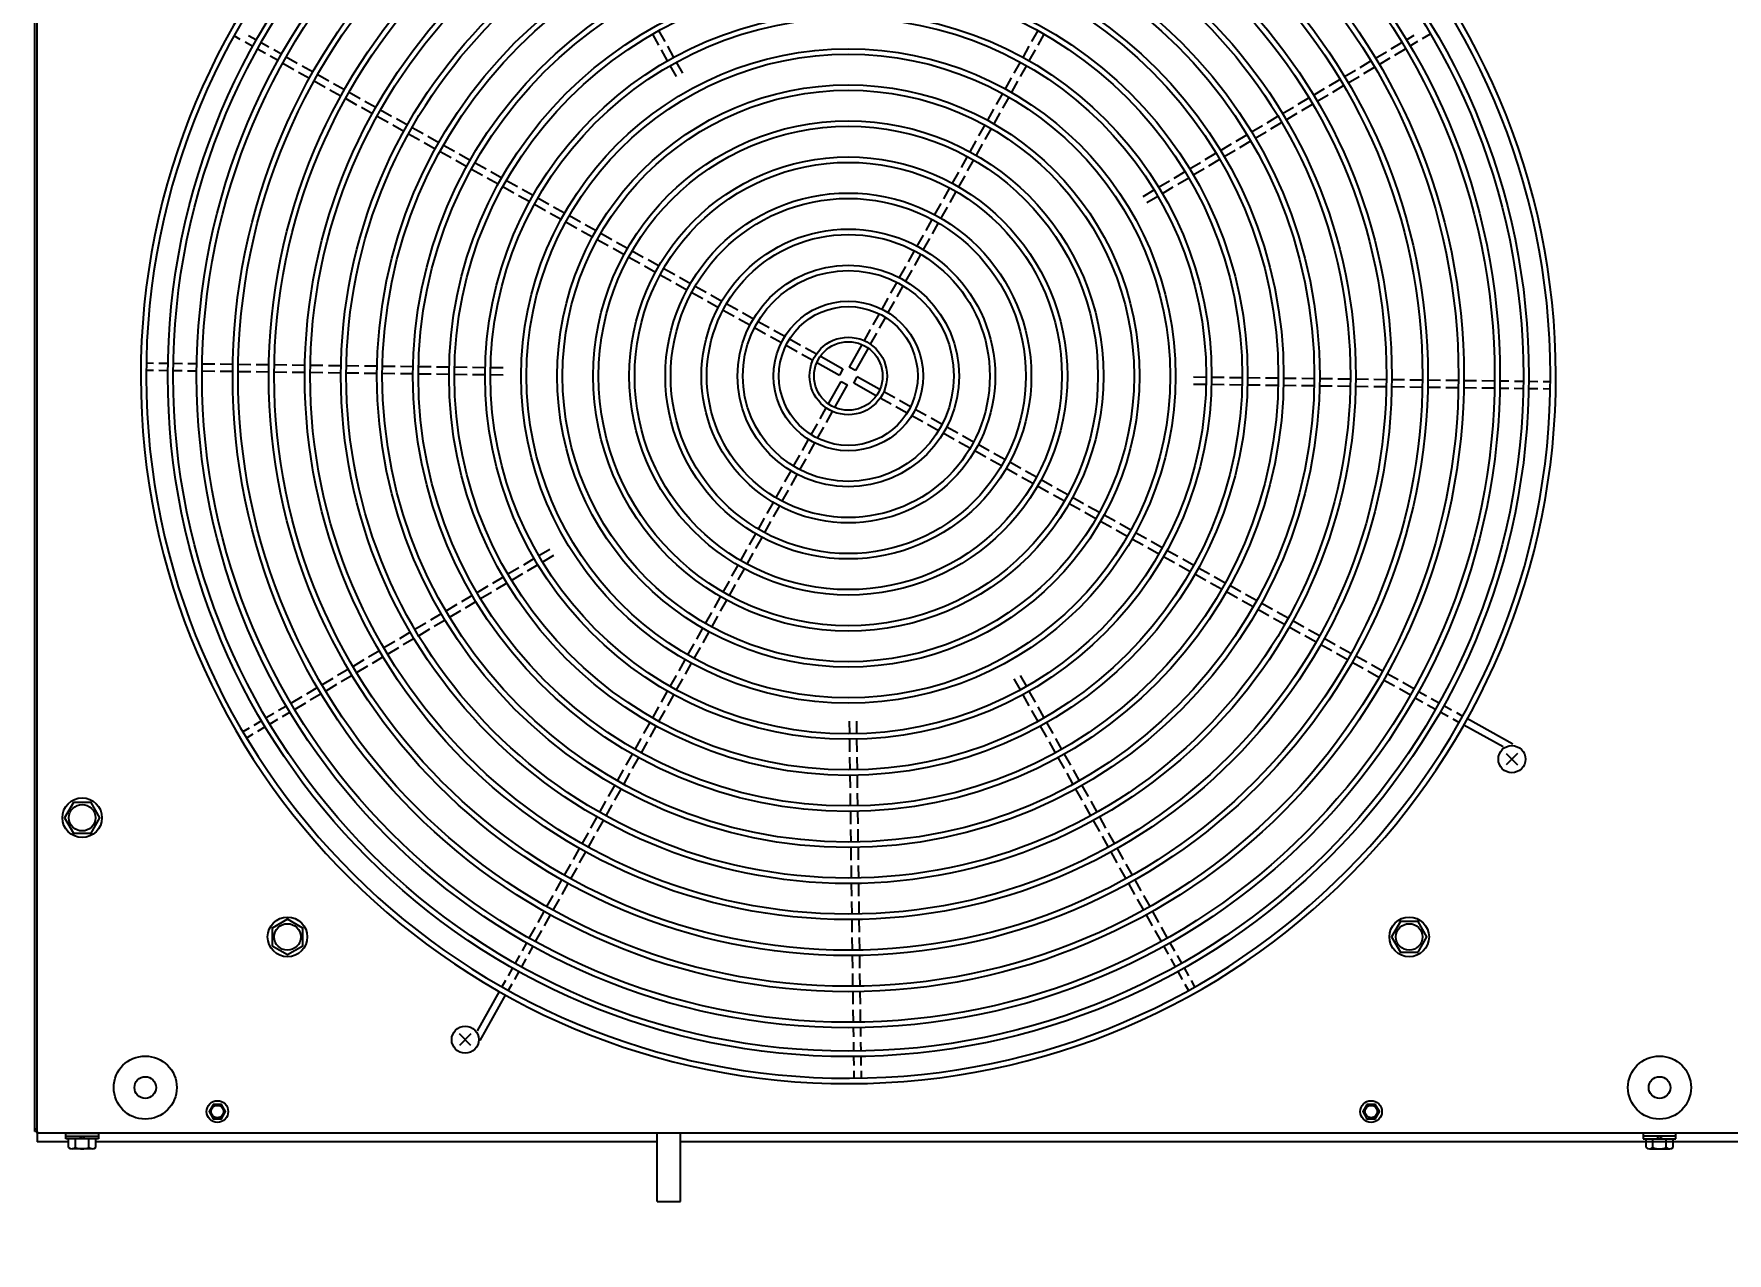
# Model space of a CAD drawing. Header units: millimetres. Extents: x -15161 to 10473752, y -72817 to 33960.
# Drawn here: x 74312.7 to 74406.6, y -39374.4 to -39306.8 of the extents above; entities that cross this region are included whole.
import ezdxf
from ezdxf import colors
from ezdxf.entities.mleader import LeaderData, LeaderLine
from ezdxf.enums import TextEntityAlignment as Align
from ezdxf.math import Vec2, Vec3

# ---------------------------------------------------------------- set-up
doc = ezdxf.new("R2010")
doc.units = ezdxf.units.MM
doc.styles.get("Standard").update_dxf_attribs({"font": 'arial.ttf'})

# ---------------------------------------------------------------- blocks, each defined once
blk = doc.blocks.new('機組圖彩色')
at = {"color": 54}
for p, q in [((93233.604, 2282.304), (93233.604, 2372.104)), ((93233.724, 2282.324), (93233.724, 2372.084)), ((93244.996, 2342.872), (93244.647, 2343.068)), ((93245.694, 2342.481), (93245.258, 2342.726)), ((93245.89, 2342.83), (93245.453, 2343.075)), ((93246.587, 2342.439), (93246.151, 2342.684)), ((93268.213, 2342.557), (93267.871, 2343.168)), ((93268.562, 2342.753), (93268.22, 2343.363)), ((93289.229, 2343.363), (93288.887, 2342.753)), ((93289.578, 2343.168), (93289.236, 2342.557)), ((93308.833, 2342.343), (93309.434, 2342.701)), ((93309.691, 2342.856), (93310.121, 2343.111)), ((93309.896, 2342.512), (93310.325, 2342.768)), ((93310.583, 2342.921), (93311.013, 2343.177)), ((93246.392, 2342.09), (93245.956, 2342.335)), ((93247.09, 2341.699), (93246.654, 2341.944)), ((93247.285, 2342.048), (93246.849, 2342.293)), ((93247.546, 2341.9), (93248.157, 2341.558)), ((93268.702, 2341.685), (93268.36, 2342.296)), ((93269.051, 2341.88), (93268.709, 2342.491)), ((93288.74, 2342.491), (93288.398, 2341.88)), ((93289.089, 2342.296), (93288.747, 2341.685)), ((93307.114, 2341.321), (93307.715, 2341.679)), ((93307.973, 2341.832), (93308.575, 2342.19)), ((93308.177, 2341.488), (93308.779, 2341.846)), ((93309.037, 2341.999), (93309.639, 2342.357)), ((93247.351, 2341.551), (93247.961, 2341.209)), ((93248.223, 2341.062), (93248.834, 2340.72)), ((93248.419, 2341.411), (93249.029, 2341.069)), ((93249.291, 2340.923), (93249.902, 2340.58)), ((93269.191, 2340.812), (93268.849, 2341.423)), ((93269.54, 2341.008), (93269.198, 2341.619)), ((93287.762, 2340.746), (93287.42, 2340.135)), ((93288.251, 2341.619), (93287.909, 2341.008)), ((93288.6, 2341.423), (93288.258, 2340.812)), ((93306.254, 2340.81), (93306.856, 2341.167)), ((93306.458, 2340.466), (93307.06, 2340.824)), ((93307.318, 2340.977), (93307.92, 2341.335)), ((93249.096, 2340.574), (93249.706, 2340.231)), ((93249.968, 2340.085), (93250.579, 2339.743)), ((93250.164, 2340.434), (93250.774, 2340.092)), ((93251.036, 2339.945), (93251.647, 2339.603)), ((93287.274, 2339.874), (93286.931, 2339.263)), ((93288.111, 2340.551), (93287.769, 2339.94)), ((93304.535, 2339.787), (93305.137, 2340.145)), ((93304.739, 2339.443), (93305.341, 2339.801)), ((93305.395, 2340.298), (93305.996, 2340.656)), ((93305.599, 2339.955), (93306.201, 2340.312)), ((93250.841, 2339.596), (93251.451, 2339.254)), ((93251.713, 2339.107), (93252.324, 2338.765)), ((93251.908, 2339.456), (93252.519, 2339.114)), ((93252.781, 2338.967), (93253.392, 2338.625)), ((93286.785, 2339.001), (93286.443, 2338.39)), ((93287.623, 2339.678), (93287.28, 2339.067)), ((93302.816, 2338.765), (93303.418, 2339.123)), ((93303.676, 2339.276), (93304.277, 2339.634)), ((93303.88, 2338.932), (93304.482, 2339.29)), ((93252.585, 2338.619), (93253.196, 2338.276)), ((93253.458, 2338.13), (93254.069, 2337.788)), ((93253.653, 2338.479), (93254.264, 2338.137)), ((93254.526, 2337.99), (93255.137, 2337.648)), ((93286.296, 2338.129), (93285.954, 2337.518)), ((93286.645, 2337.933), (93286.303, 2337.322)), ((93287.134, 2338.806), (93286.792, 2338.195)), ((93301.097, 2337.743), (93301.699, 2338.1)), ((93301.957, 2338.254), (93302.558, 2338.612)), ((93302.161, 2337.91), (93302.763, 2338.268)), ((93303.02, 2338.421), (93303.622, 2338.779)), ((93254.33, 2337.641), (93254.941, 2337.299)), ((93255.203, 2337.152), (93255.813, 2336.81)), ((93255.398, 2337.501), (93256.009, 2337.159)), ((93256.271, 2337.012), (93256.881, 2336.67)), ((93285.807, 2337.256), (93285.465, 2336.645)), ((93286.156, 2337.061), (93285.814, 2336.45)), ((93299.378, 2336.72), (93299.98, 2337.078)), ((93300.237, 2337.231), (93300.839, 2337.589)), ((93300.442, 2336.888), (93301.044, 2337.245)), ((93301.301, 2337.399), (93301.903, 2337.757)), ((93256.075, 2336.663), (93256.686, 2336.321)), ((93256.948, 2336.175), (93257.558, 2335.833)), ((93257.143, 2336.524), (93257.754, 2336.182)), ((93285.318, 2336.384), (93284.976, 2335.773)), ((93285.667, 2336.188), (93285.325, 2335.577)), ((93297.659, 2335.698), (93298.261, 2336.056)), ((93298.518, 2336.209), (93299.12, 2336.567)), ((93298.723, 2335.865), (93299.325, 2336.223)), ((93299.582, 2336.376), (93300.184, 2336.734)), ((93257.82, 2335.686), (93258.431, 2335.344)), ((93258.016, 2336.035), (93258.626, 2335.693)), ((93258.693, 2335.197), (93259.303, 2334.855)), ((93258.888, 2335.546), (93259.499, 2335.204)), ((93284.83, 2335.511), (93284.487, 2334.9)), ((93285.179, 2335.316), (93284.836, 2334.705)), ((93296.799, 2335.187), (93297.401, 2335.544)), ((93297.004, 2334.843), (93297.606, 2335.201)), ((93297.863, 2335.354), (93298.465, 2335.712)), ((93259.565, 2334.708), (93260.176, 2334.366)), ((93259.761, 2335.057), (93260.371, 2334.715)), ((93260.437, 2334.22), (93261.048, 2333.877)), ((93260.633, 2334.569), (93261.244, 2334.226)), ((93284.341, 2334.639), (93283.999, 2334.028)), ((93284.69, 2334.443), (93284.348, 2333.832)), ((93295.08, 2334.164), (93295.682, 2334.522)), ((93295.285, 2333.82), (93295.887, 2334.178)), ((93295.94, 2334.675), (93296.542, 2335.033)), ((93296.144, 2334.332), (93296.746, 2334.689)), ((93261.31, 2333.731), (93261.921, 2333.389)), ((93261.505, 2334.08), (93262.116, 2333.738)), ((93262.182, 2333.242), (93262.793, 2332.9)), ((93262.378, 2333.591), (93262.989, 2333.249)), ((93283.852, 2333.766), (93283.51, 2333.155)), ((93284.201, 2333.571), (93283.859, 2332.96)), ((93263.055, 2332.753), (93263.666, 2332.411)), ((93263.25, 2333.102), (93263.861, 2332.76)), ((93264.123, 2332.613), (93264.734, 2332.271)), ((93283.363, 2332.893), (93283.021, 2332.283)), ((93283.712, 2332.698), (93283.37, 2332.087)), ((93263.927, 2332.264), (93264.538, 2331.922)), ((93264.8, 2331.776), (93265.411, 2331.434)), ((93264.995, 2332.125), (93265.606, 2331.783)), ((93265.868, 2331.636), (93266.479, 2331.294)), ((93282.874, 2332.021), (93282.532, 2331.41)), ((93283.223, 2331.825), (93282.881, 2331.214)), ((93265.672, 2331.287), (93266.283, 2330.945)), ((93266.545, 2330.798), (93267.156, 2330.456)), ((93266.74, 2331.147), (93267.351, 2330.805)), ((93267.613, 2330.658), (93268.224, 2330.316)), ((93282.385, 2331.148), (93282.043, 2330.537)), ((93282.734, 2330.953), (93282.392, 2330.342)), ((93267.417, 2330.309), (93268.028, 2329.967)), ((93268.29, 2329.82), (93268.901, 2329.478)), ((93268.485, 2330.169), (93269.096, 2329.827)), ((93269.358, 2329.681), (93269.969, 2329.338)), ((93281.896, 2330.275), (93281.554, 2329.664)), ((93282.245, 2330.08), (93281.903, 2329.469)), ((93269.162, 2329.332), (93269.773, 2328.989)), ((93270.035, 2328.843), (93270.646, 2328.501)), ((93270.231, 2329.192), (93270.841, 2328.85)), ((93271.103, 2328.703), (93271.714, 2328.361)), ((93280.918, 2328.529), (93280.576, 2327.918)), ((93281.407, 2329.403), (93281.065, 2328.791)), ((93281.756, 2329.207), (93281.414, 2328.596)), ((93270.908, 2328.354), (93271.519, 2328.012)), ((93271.78, 2327.865), (93272.391, 2327.523)), ((93271.976, 2328.214), (93272.587, 2327.872)), ((93272.849, 2327.725), (93273.46, 2327.383)), ((93280.429, 2327.656), (93280.086, 2327.044)), ((93281.267, 2328.334), (93280.925, 2327.723)), ((93272.653, 2327.376), (93273.264, 2327.034)), ((93273.526, 2326.887), (93274.137, 2326.545)), ((93273.721, 2327.236), (93274.333, 2326.894)), ((93274.595, 2326.747), (93275.206, 2326.405)), ((93279.939, 2326.782), (93279.596, 2326.169)), ((93280.778, 2327.461), (93280.435, 2326.849)), ((93274.399, 2326.398), (93275.01, 2326.056)), ((93275.272, 2325.909), (93275.884, 2325.566)), ((93275.468, 2326.258), (93276.08, 2325.915)), ((93276.342, 2325.768), (93276.955, 2325.425)), ((93279.449, 2325.906), (93278.774, 2324.702)), ((93279.798, 2325.711), (93279.123, 2324.506)), ((93280.288, 2326.587), (93279.945, 2325.974)), ((93240.181, 2324.905), (93239.781, 2324.91)), ((93240.981, 2324.894), (93240.481, 2324.901)), ((93241.781, 2324.884), (93241.281, 2324.89)), ((93242.581, 2324.874), (93242.081, 2324.88)), ((93243.581, 2324.859), (93242.881, 2324.868)), ((93244.58, 2324.846), (93243.88, 2324.855)), ((93245.58, 2324.833), (93244.88, 2324.842)), ((93246.58, 2324.82), (93245.88, 2324.829)), ((93247.58, 2324.807), (93246.88, 2324.816)), ((93248.58, 2324.794), (93247.88, 2324.803)), ((93249.58, 2324.781), (93248.88, 2324.79)), ((93250.58, 2324.768), (93249.88, 2324.777)), ((93276.146, 2325.419), (93276.759, 2325.076)), ((93277.022, 2324.928), (93278.227, 2324.254)), ((93277.218, 2325.277), (93278.422, 2324.603)), ((93240.176, 2324.505), (93239.776, 2324.51)), ((93240.976, 2324.494), (93240.476, 2324.501)), ((93241.775, 2324.484), (93241.276, 2324.49)), ((93242.575, 2324.474), (93242.075, 2324.48)), ((93243.575, 2324.459), (93242.875, 2324.468)), ((93244.575, 2324.446), (93243.875, 2324.455)), ((93245.575, 2324.433), (93244.875, 2324.442)), ((93246.575, 2324.42), (93245.875, 2324.429)), ((93247.575, 2324.407), (93246.875, 2324.416)), ((93248.575, 2324.394), (93247.875, 2324.403)), ((93249.575, 2324.381), (93248.875, 2324.39)), ((93250.575, 2324.368), (93249.875, 2324.377)), ((93251.575, 2324.355), (93250.875, 2324.364)), ((93251.58, 2324.755), (93250.88, 2324.764)), ((93252.575, 2324.342), (93251.875, 2324.352)), ((93252.58, 2324.742), (93251.88, 2324.751)), ((93253.575, 2324.33), (93252.875, 2324.339)), ((93253.58, 2324.729), (93252.88, 2324.739)), ((93254.575, 2324.317), (93253.875, 2324.326)), ((93254.58, 2324.717), (93253.88, 2324.726)), ((93255.575, 2324.304), (93254.875, 2324.313)), ((93255.58, 2324.704), (93254.88, 2324.713)), ((93256.575, 2324.291), (93255.875, 2324.3)), ((93256.58, 2324.691), (93255.88, 2324.7)), ((93257.575, 2324.278), (93256.875, 2324.287)), ((93257.58, 2324.678), (93256.88, 2324.687)), ((93258.575, 2324.265), (93257.875, 2324.274)), ((93258.58, 2324.665), (93257.88, 2324.674)), ((93259.574, 2324.252), (93258.874, 2324.261)), ((93259.58, 2324.652), (93258.88, 2324.661)), ((93277.651, 2322.697), (93278.326, 2323.902)), ((93278.422, 2324.603), (93278.227, 2324.254)), ((93278.326, 2323.902), (93278.675, 2323.707)), ((93279.123, 2324.506), (93278.774, 2324.702)), ((93279.026, 2323.806), (93279.222, 2324.155)), ((93280.427, 2323.48), (93279.222, 2324.155)), ((93297.874, 2324.156), (93298.574, 2324.147)), ((93298.874, 2324.143), (93299.574, 2324.134)), ((93299.874, 2324.13), (93300.574, 2324.121)), ((93300.874, 2324.117), (93301.574, 2324.108)), ((93301.874, 2324.105), (93302.574, 2324.095)), ((93302.874, 2324.092), (93303.574, 2324.083)), ((93303.874, 2324.079), (93304.574, 2324.07)), ((93304.874, 2324.066), (93305.574, 2324.057)), ((93305.874, 2324.053), (93306.574, 2324.044)), ((93306.874, 2324.04), (93307.574, 2324.031)), ((93307.874, 2324.027), (93308.574, 2324.018)), ((93308.874, 2324.014), (93309.574, 2324.005)), ((93309.874, 2324.001), (93310.574, 2323.992)), ((93310.874, 2323.988), (93311.574, 2323.979)), ((93311.874, 2323.975), (93312.574, 2323.966)), ((93312.874, 2323.962), (93313.574, 2323.953)), ((93313.873, 2323.949), (93314.573, 2323.94)), ((93314.873, 2323.935), (93315.373, 2323.928)), ((93315.673, 2323.924), (93316.173, 2323.918)), ((93316.473, 2323.914), (93316.973, 2323.907)), ((93317.273, 2323.903), (93317.673, 2323.898)), ((93278, 2322.502), (93278.675, 2323.707)), ((93280.231, 2323.131), (93279.026, 2323.806)), ((93281.107, 2322.64), (93280.494, 2322.983)), ((93281.302, 2322.989), (93280.69, 2323.332)), ((93297.869, 2323.756), (93298.569, 2323.747)), ((93298.869, 2323.743), (93299.569, 2323.734)), ((93299.869, 2323.73), (93300.569, 2323.721)), ((93300.869, 2323.717), (93301.569, 2323.708)), ((93301.869, 2323.705), (93302.569, 2323.695)), ((93302.869, 2323.692), (93303.569, 2323.683)), ((93303.869, 2323.679), (93304.569, 2323.67)), ((93304.869, 2323.666), (93305.569, 2323.657)), ((93305.869, 2323.653), (93306.569, 2323.644)), ((93306.869, 2323.64), (93307.569, 2323.631)), ((93307.869, 2323.627), (93308.569, 2323.618)), ((93308.869, 2323.614), (93309.569, 2323.605)), ((93309.869, 2323.601), (93310.569, 2323.592)), ((93310.869, 2323.588), (93311.568, 2323.579)), ((93311.868, 2323.575), (93312.568, 2323.566)), ((93312.868, 2323.562), (93313.568, 2323.553)), ((93313.868, 2323.549), (93314.568, 2323.54)), ((93314.868, 2323.535), (93315.368, 2323.528)), ((93315.668, 2323.524), (93316.168, 2323.518)), ((93316.468, 2323.514), (93316.968, 2323.507)), ((93317.268, 2323.503), (93317.668, 2323.498)), ((93277.16, 2321.822), (93277.504, 2322.434)), ((93277.509, 2321.626), (93277.853, 2322.239)), ((93281.981, 2322.15), (93281.369, 2322.493)), ((93282.176, 2322.499), (93281.565, 2322.842)), ((93282.854, 2321.661), (93282.243, 2322.004)), ((93283.05, 2322.01), (93282.439, 2322.353)), ((93276.671, 2320.948), (93277.013, 2321.559)), ((93277.02, 2320.752), (93277.362, 2321.364)), ((93283.727, 2321.172), (93283.116, 2321.514)), ((93283.923, 2321.521), (93283.312, 2321.863)), ((93284.6, 2320.683), (93283.989, 2321.025)), ((93284.796, 2321.032), (93284.185, 2321.374)), ((93276.182, 2320.074), (93276.524, 2320.685)), ((93276.53, 2319.879), (93276.873, 2320.49)), ((93285.473, 2320.194), (93284.862, 2320.536)), ((93285.668, 2320.543), (93285.058, 2320.885)), ((93286.541, 2320.054), (93285.93, 2320.396)), ((93275.692, 2319.201), (93276.035, 2319.812)), ((93276.041, 2319.006), (93276.384, 2319.617)), ((93286.346, 2319.705), (93285.735, 2320.047)), ((93287.218, 2319.216), (93286.607, 2319.559)), ((93287.414, 2319.565), (93286.803, 2319.908)), ((93288.286, 2319.077), (93287.676, 2319.419)), ((93275.203, 2318.328), (93275.546, 2318.939)), ((93275.552, 2318.133), (93275.895, 2318.744)), ((93288.091, 2318.728), (93287.48, 2319.07)), ((93288.963, 2318.239), (93288.353, 2318.581)), ((93289.159, 2318.588), (93288.548, 2318.93)), ((93290.031, 2318.099), (93289.421, 2318.441)), ((93274.714, 2317.456), (93275.057, 2318.066)), ((93275.063, 2317.26), (93275.406, 2317.871)), ((93289.836, 2317.75), (93289.225, 2318.092)), ((93290.708, 2317.261), (93290.098, 2317.603)), ((93290.904, 2317.61), (93290.293, 2317.952)), ((93291.776, 2317.121), (93291.166, 2317.463)), ((93273.737, 2315.71), (93274.079, 2316.321)), ((93274.226, 2316.583), (93274.568, 2317.194)), ((93274.575, 2316.387), (93274.917, 2316.998)), ((93291.581, 2316.772), (93290.97, 2317.114)), ((93292.453, 2316.284), (93291.843, 2316.626)), ((93292.649, 2316.632), (93292.038, 2316.975)), ((93293.521, 2316.144), (93292.911, 2316.486)), ((93273.248, 2314.838), (93273.59, 2315.448)), ((93274.086, 2315.515), (93274.428, 2316.126)), ((93293.326, 2315.795), (93292.715, 2316.137)), ((93294.198, 2315.306), (93293.588, 2315.648)), ((93294.394, 2315.655), (93293.783, 2315.997)), ((93295.266, 2315.166), (93294.656, 2315.508)), ((93262.164, 2314.588), (93261.562, 2314.23)), ((93272.759, 2313.965), (93273.101, 2314.576)), ((93273.597, 2314.642), (93273.939, 2315.253)), ((93295.071, 2314.817), (93294.46, 2315.159)), ((93295.943, 2314.328), (93295.333, 2314.671)), ((93296.139, 2314.677), (93295.528, 2315.019)), ((93297.011, 2314.189), (93296.401, 2314.531)), ((93260.445, 2313.565), (93259.843, 2313.208)), ((93261.304, 2314.077), (93260.703, 2313.719)), ((93261.509, 2313.733), (93260.907, 2313.375)), ((93262.368, 2314.244), (93261.767, 2313.886)), ((93272.27, 2313.093), (93272.612, 2313.703)), ((93272.619, 2312.897), (93272.961, 2313.508)), ((93273.108, 2313.77), (93273.45, 2314.38)), ((93296.816, 2313.84), (93296.205, 2314.182)), ((93297.688, 2313.351), (93297.078, 2313.693)), ((93297.884, 2313.7), (93297.273, 2314.042)), ((93298.756, 2313.211), (93298.146, 2313.553)), ((93259.585, 2313.054), (93258.984, 2312.696)), ((93259.79, 2312.71), (93259.188, 2312.353)), ((93260.649, 2313.222), (93260.048, 2312.864)), ((93271.781, 2312.22), (93272.124, 2312.831)), ((93272.13, 2312.025), (93272.473, 2312.635)), ((93298.561, 2312.862), (93297.95, 2313.204)), ((93299.433, 2312.373), (93298.823, 2312.715)), ((93299.629, 2312.722), (93299.018, 2313.064)), ((93300.501, 2312.233), (93299.89, 2312.576)), ((93257.866, 2312.032), (93257.265, 2311.674)), ((93258.071, 2311.688), (93257.469, 2311.33)), ((93258.726, 2312.543), (93258.124, 2312.185)), ((93258.93, 2312.199), (93258.329, 2311.841)), ((93271.293, 2311.348), (93271.635, 2311.958)), ((93271.642, 2311.152), (93271.984, 2311.763)), ((93300.306, 2311.885), (93299.695, 2312.227)), ((93301.178, 2311.396), (93300.567, 2311.738)), ((93301.374, 2311.745), (93300.763, 2312.087)), ((93256.147, 2311.009), (93255.546, 2310.652)), ((93257.007, 2311.521), (93256.405, 2311.163)), ((93257.211, 2311.177), (93256.61, 2310.819)), ((93270.804, 2310.475), (93271.146, 2311.086)), ((93271.153, 2310.28), (93271.495, 2310.89)), ((93302.051, 2310.907), (93301.44, 2311.249)), ((93302.246, 2311.256), (93301.635, 2311.598)), ((93302.923, 2310.418), (93302.312, 2310.76)), ((93303.119, 2310.767), (93302.508, 2311.109)), ((93254.428, 2309.987), (93253.827, 2309.629)), ((93255.288, 2310.498), (93254.686, 2310.14)), ((93255.492, 2310.154), (93254.891, 2309.797)), ((93256.352, 2310.666), (93255.75, 2310.308)), ((93270.315, 2309.603), (93270.657, 2310.213)), ((93270.664, 2309.407), (93271.006, 2310.018)), ((93303.795, 2309.929), (93303.185, 2310.272)), ((93303.991, 2310.278), (93303.38, 2310.621)), ((93304.668, 2309.441), (93304.057, 2309.783)), ((93304.863, 2309.79), (93304.253, 2310.132)), ((93252.709, 2308.965), (93252.108, 2308.607)), ((93253.569, 2309.476), (93252.967, 2309.118)), ((93253.773, 2309.132), (93253.172, 2308.774)), ((93254.633, 2309.643), (93254.031, 2309.285)), ((93269.826, 2308.73), (93270.168, 2309.341)), ((93270.175, 2308.535), (93270.517, 2309.145)), ((93305.54, 2308.952), (93304.93, 2309.294)), ((93305.736, 2309.301), (93305.125, 2309.643)), ((93306.413, 2308.463), (93305.802, 2308.805)), ((93306.608, 2308.812), (93305.998, 2309.154)), ((93250.99, 2307.942), (93250.389, 2307.585)), ((93251.85, 2308.454), (93251.248, 2308.096)), ((93252.054, 2308.11), (93251.453, 2307.752)), ((93252.914, 2308.621), (93252.312, 2308.263)), ((93269.337, 2307.858), (93269.68, 2308.468)), ((93269.686, 2307.662), (93270.029, 2308.273)), ((93307.285, 2307.974), (93306.675, 2308.317)), ((93307.481, 2308.323), (93306.87, 2308.666)), ((93308.353, 2307.835), (93307.742, 2308.177)), ((93250.131, 2307.431), (93249.529, 2307.073)), ((93250.335, 2307.087), (93249.734, 2306.73)), ((93251.195, 2307.599), (93250.593, 2307.241)), ((93268.849, 2306.985), (93269.191, 2307.596)), ((93269.198, 2306.79), (93269.54, 2307.4)), ((93287.909, 2307.4), (93288.251, 2306.79)), ((93288.258, 2307.596), (93288.6, 2306.985)), ((93308.158, 2307.486), (93307.547, 2307.828)), ((93309.03, 2306.997), (93308.419, 2307.339)), ((93309.226, 2307.346), (93308.615, 2307.688)), ((93310.098, 2306.857), (93309.487, 2307.199)), ((93248.412, 2306.409), (93247.81, 2306.051)), ((93248.616, 2306.065), (93248.015, 2305.707)), ((93249.271, 2306.92), (93248.67, 2306.562)), ((93249.476, 2306.576), (93248.874, 2306.218)), ((93268.36, 2306.113), (93268.702, 2306.723)), ((93268.709, 2305.917), (93269.051, 2306.528)), ((93288.398, 2306.528), (93288.74, 2305.917)), ((93288.747, 2306.723), (93289.089, 2306.113)), ((93309.903, 2306.508), (93309.292, 2306.85)), ((93310.163, 2306.36), (93310.6, 2306.116)), ((93310.359, 2306.709), (93310.795, 2306.465)), ((93311.057, 2306.318), (93311.493, 2306.074)), ((93246.176, 2305.081), (93245.747, 2304.826)), ((93246.864, 2305.49), (93246.434, 2305.235)), ((93247.068, 2305.146), (93246.639, 2304.891)), ((93247.552, 2305.899), (93247.122, 2305.644)), ((93247.756, 2305.555), (93247.326, 2305.3)), ((93267.871, 2305.24), (93268.213, 2305.851)), ((93268.22, 2305.045), (93268.562, 2305.655)), ((93278.772, 2305.054), (93278.781, 2304.354)), ((93279.172, 2305.059), (93279.181, 2304.359)), ((93288.887, 2305.655), (93289.229, 2305.045)), ((93289.236, 2305.851), (93289.578, 2305.24)), ((93310.861, 2305.969), (93311.298, 2305.725)), ((93311.559, 2305.578), (93311.996, 2305.334)), ((93311.755, 2305.927), (93312.191, 2305.683)), ((93312.257, 2305.187), (93312.606, 2304.991)), ((93312.453, 2305.536), (93312.802, 2305.34)), ((93315.583, 2303.784), (93313.064, 2305.195)), ((93245.489, 2304.672), (93245.145, 2304.468)), ((93245.693, 2304.329), (93245.349, 2304.124)), ((93246.381, 2304.737), (93245.951, 2304.482)), ((93266.894, 2303.495), (93267.236, 2304.106)), ((93267.382, 2304.368), (93267.725, 2304.978)), ((93267.731, 2304.172), (93268.073, 2304.783)), ((93289.375, 2304.783), (93289.717, 2304.172)), ((93289.724, 2304.978), (93290.066, 2304.368)), ((93290.213, 2304.106), (93290.555, 2303.495)), ((93315.045, 2303.627), (93312.869, 2304.846)), ((93266.405, 2302.623), (93266.747, 2303.234)), ((93267.243, 2303.3), (93267.585, 2303.91)), ((93278.785, 2304.054), (93278.794, 2303.354)), ((93279.185, 2304.059), (93279.194, 2303.359)), ((93289.864, 2303.91), (93290.206, 2303.3)), ((93290.702, 2303.234), (93291.044, 2302.623)), ((93315.852, 2303.271), (93315.215, 2302.634)), ((93315.215, 2303.271), (93315.852, 2302.634)), ((93265.916, 2301.75), (93266.258, 2302.361)), ((93266.754, 2302.427), (93267.096, 2303.038)), ((93278.798, 2303.054), (93278.807, 2302.354)), ((93279.198, 2303.059), (93279.207, 2302.359)), ((93290.353, 2303.038), (93290.695, 2302.427)), ((93291.191, 2302.361), (93291.533, 2301.75)), ((93265.427, 2300.878), (93265.769, 2301.489)), ((93265.776, 2300.682), (93266.118, 2301.293)), ((93266.265, 2301.555), (93266.607, 2302.166)), ((93278.811, 2302.054), (93278.82, 2301.354)), ((93279.211, 2302.059), (93279.22, 2301.359)), ((93290.842, 2302.166), (93291.184, 2301.555)), ((93291.33, 2301.293), (93291.673, 2300.682)), ((93291.679, 2301.489), (93292.022, 2300.878)), ((93264.939, 2300.005), (93265.281, 2300.616)), ((93265.288, 2299.81), (93265.63, 2300.421)), ((93278.824, 2301.054), (93278.833, 2300.354)), ((93279.224, 2301.059), (93279.233, 2300.36)), ((93291.819, 2300.421), (93292.161, 2299.81)), ((93292.168, 2300.616), (93292.51, 2300.005)), ((93264.45, 2299.133), (93264.792, 2299.744)), ((93264.799, 2298.938), (93265.141, 2299.548)), ((93278.837, 2300.054), (93278.846, 2299.354)), ((93279.237, 2300.06), (93279.246, 2299.36)), ((93292.308, 2299.548), (93292.65, 2298.938)), ((93292.657, 2299.744), (93292.999, 2299.133)), ((93263.961, 2298.261), (93264.303, 2298.871)), ((93264.31, 2298.065), (93264.652, 2298.676)), ((93278.85, 2299.054), (93278.859, 2298.354)), ((93279.25, 2299.06), (93279.259, 2298.36)), ((93292.797, 2298.676), (93293.139, 2298.065)), ((93293.146, 2298.871), (93293.488, 2298.261)), ((93263.472, 2297.388), (93263.814, 2297.999)), ((93263.821, 2297.193), (93264.163, 2297.803)), ((93278.863, 2298.054), (93278.872, 2297.354)), ((93279.263, 2298.06), (93279.272, 2297.36)), ((93293.285, 2297.803), (93293.628, 2297.193)), ((93293.634, 2297.999), (93293.977, 2297.388)), ((93262.983, 2296.516), (93263.326, 2297.126)), ((93263.332, 2296.32), (93263.675, 2296.931)), ((93278.876, 2297.055), (93278.885, 2296.355)), ((93279.276, 2297.06), (93279.285, 2296.36)), ((93293.774, 2296.931), (93294.116, 2296.32)), ((93294.123, 2297.126), (93294.465, 2296.516)), ((93262.495, 2295.643), (93262.837, 2296.254)), ((93262.844, 2295.448), (93263.186, 2296.058)), ((93278.889, 2296.055), (93278.898, 2295.355)), ((93279.289, 2296.06), (93279.298, 2295.36)), ((93294.263, 2296.058), (93294.605, 2295.448)), ((93294.612, 2296.254), (93294.954, 2295.643)), ((93262.006, 2294.771), (93262.348, 2295.382)), ((93262.355, 2294.575), (93262.697, 2295.186)), ((93278.902, 2295.055), (93278.911, 2294.355)), ((93279.302, 2295.06), (93279.311, 2294.36)), ((93294.752, 2295.186), (93295.094, 2294.575)), ((93295.101, 2295.382), (93295.443, 2294.771)), ((93261.517, 2293.898), (93261.859, 2294.509)), ((93261.866, 2293.703), (93262.208, 2294.314)), ((93278.915, 2294.055), (93278.924, 2293.355)), ((93279.315, 2294.06), (93279.324, 2293.36)), ((93295.241, 2294.314), (93295.583, 2293.703)), ((93295.589, 2294.509), (93295.932, 2293.898)), ((93261.028, 2293.026), (93261.371, 2293.637)), ((93261.377, 2292.83), (93261.72, 2293.441)), ((93278.928, 2293.055), (93278.937, 2292.355)), ((93279.327, 2293.06), (93279.337, 2292.36)), ((93295.729, 2293.441), (93296.071, 2292.83)), ((93296.078, 2293.637), (93296.42, 2293.026)), ((93260.489, 2292.067), (93260.245, 2291.631)), ((93260.88, 2292.765), (93260.636, 2292.329)), ((93261.229, 2292.57), (93260.985, 2292.133)), ((93278.94, 2292.055), (93278.95, 2291.355)), ((93279.34, 2292.06), (93279.349, 2291.36)), ((93296.218, 2292.569), (93296.462, 2292.133)), ((93296.567, 2292.764), (93296.811, 2292.328)), ((93296.958, 2292.066), (93297.202, 2291.63)), ((93260.098, 2291.369), (93259.854, 2290.933)), ((93260.447, 2291.174), (93260.203, 2290.737)), ((93260.838, 2291.872), (93260.594, 2291.435)), ((93278.953, 2291.055), (93278.962, 2290.355)), ((93279.353, 2291.06), (93279.362, 2290.36)), ((93296.609, 2291.871), (93296.853, 2291.435)), ((93297, 2291.173), (93297.244, 2290.737)), ((93297.349, 2291.368), (93297.593, 2290.932)), ((93258.148, 2287.884), (93259.367, 2290.06)), ((93259.707, 2290.671), (93259.512, 2290.322)), ((93260.056, 2290.476), (93259.861, 2290.127)), ((93278.966, 2290.055), (93278.975, 2289.355)), ((93279.366, 2290.06), (93279.375, 2289.36)), ((93297.391, 2290.475), (93297.587, 2290.126)), ((93297.74, 2290.67), (93297.936, 2290.321)), ((93258.304, 2287.345), (93259.716, 2289.864)), ((93278.979, 2289.055), (93278.988, 2288.355)), ((93279.379, 2289.06), (93279.388, 2288.36)), ((93257.791, 2287.077), (93257.154, 2287.713)), ((93257.791, 2287.713), (93257.154, 2287.077)), ((93278.998, 2288.055), (93279.005, 2287.555)), ((93279.008, 2287.255), (93279.015, 2286.755)), ((93279.398, 2288.06), (93279.405, 2287.56)), ((93279.408, 2287.26), (93279.415, 2286.76)), ((93279.019, 2286.455), (93279.026, 2285.955)), ((93279.419, 2286.46), (93279.425, 2285.961)), ((93233.724, 2282.204), (93233.724, 2285.704)), ((93279.029, 2285.655), (93279.035, 2285.255)), ((93279.429, 2285.661), (93279.435, 2285.261)), ((93233.724, 2282.424), (93233.604, 2282.424)), ((93233.724, 2282.304), (93233.604, 2282.304)), ((93233.724, 2282.304), (93233.724, 2281.734)), ((93413.724, 2282.204), (93233.724, 2282.204)), ((93235.474, 2281.734), (93233.724, 2281.734)), ((93413.604, 2282.204), (93233.844, 2282.204)), ((93235.324, 2282.204), (93237.124, 2282.204)), ((93235.324, 2281.884), (93235.324, 2282.204)), ((93235.324, 2282.044), (93237.124, 2282.044)), ((93237.124, 2281.884), (93235.324, 2281.884)), ((93235.474, 2281.404), (93235.474, 2281.884)), ((93235.849, 2281.404), (93235.849, 2281.884)), ((93236.224, 2282.044), (93236.064, 2281.884)), ((93236.384, 2282.044), (93236.224, 2281.884)), ((93236.599, 2281.404), (93236.599, 2281.884)), ((93236.974, 2281.404), (93236.974, 2281.884)), ((93268.124, 2281.734), (93236.974, 2281.734)), ((93237.124, 2282.204), (93237.124, 2281.884)), ((93268.124, 2278.414), (93268.124, 2282.204)), ((93269.424, 2278.414), (93269.424, 2282.204)), ((93378.024, 2281.734), (93269.424, 2281.734)), ((93322.824, 2282.204), (93322.824, 2281.884)), ((93324.624, 2282.204), (93322.824, 2282.204)), ((93324.624, 2282.044), (93322.824, 2282.044)), ((93322.824, 2281.884), (93324.624, 2281.884)), ((93322.974, 2281.404), (93322.974, 2281.884)), ((93323.349, 2281.404), (93323.349, 2281.884)), ((93323.564, 2282.044), (93323.724, 2281.884)), ((93323.724, 2282.044), (93323.884, 2281.884)), ((93324.099, 2281.404), (93324.099, 2281.884)), ((93324.474, 2281.404), (93324.474, 2281.884)), ((93324.624, 2281.884), (93324.624, 2282.204)), ((93236.787, 2281.334), (93235.662, 2281.334)), ((93323.162, 2281.334), (93324.287, 2281.334)), ((93268.124, 2278.414), (93269.424, 2278.414))]:
    blk.add_line(p, q, dxfattribs=at)
for points in [[(93235.734, 2300.553), (93235.244, 2299.704), (93235.734, 2298.855), (93236.714, 2298.855), (93237.204, 2299.704), (93236.714, 2300.553)], [(93246.763, 2292.601), (93247.612, 2292.111), (93248.46, 2292.601), (93248.46, 2293.581), (93247.612, 2294.071), (93246.763, 2293.581)], [(93310.327, 2292.243), (93310.817, 2293.091), (93310.327, 2293.94), (93309.347, 2293.94), (93308.857, 2293.091), (93309.347, 2292.243)], [(93243.494, 2283.802), (93243.264, 2283.404), (93243.494, 2283.006), (93243.954, 2283.006), (93244.184, 2283.404), (93243.954, 2283.802)], [(93307.494, 2283.802), (93307.264, 2283.404), (93307.494, 2283.006), (93307.954, 2283.006), (93308.184, 2283.404), (93307.954, 2283.802)]]:
    blk.add_lwpolyline(points, close=True, dxfattribs=at)
for centre, radius in [((93278.724, 2324.204), 37.75), ((93278.724, 2324.204), 37.45), ((93278.724, 2324.204), 36.15), ((93278.724, 2324.204), 35.85), ((93278.724, 2324.204), 34.15), ((93278.724, 2324.204), 33.85), ((93278.724, 2324.204), 32.15), ((93278.724, 2324.204), 31.85), ((93278.724, 2324.204), 30.15), ((93278.724, 2324.204), 29.85), ((93278.724, 2324.204), 28.15), ((93278.724, 2324.204), 27.85), ((93278.724, 2324.204), 26.15), ((93278.724, 2324.204), 25.85), ((93278.724, 2324.204), 24.15), ((93278.724, 2324.204), 23.85), ((93278.724, 2324.204), 22.15), ((93278.724, 2324.204), 21.85), ((93278.724, 2324.204), 20.15), ((93278.724, 2324.204), 19.85), ((93278.724, 2324.204), 18.15), ((93278.724, 2324.204), 17.85), ((93278.724, 2324.204), 16.15), ((93278.724, 2324.204), 15.85), ((93278.724, 2324.204), 14.15), ((93278.724, 2324.204), 13.85), ((93278.724, 2324.204), 12.15), ((93278.724, 2324.204), 11.85), ((93278.724, 2324.204), 10.15), ((93278.724, 2324.204), 9.85), ((93278.724, 2324.204), 8.15), ((93278.724, 2324.204), 7.85), ((93278.724, 2324.204), 6.15), ((93278.724, 2324.204), 5.85), ((93278.724, 2324.204), 4.15), ((93278.724, 2324.204), 3.85), ((93278.724, 2324.204), 2.15), ((93278.724, 2324.204), 1.9), ((93315.534, 2302.952), 0.75), ((93236.224, 2299.704), 1.1), ((93236.224, 2299.704), 0.735), ((93247.612, 2293.091), 1.1), ((93247.612, 2293.091), 0.735), ((93309.837, 2293.091), 1.1), ((93309.837, 2293.091), 0.735), ((93257.473, 2287.395), 0.75), ((93239.724, 2284.734), 1.75), ((93323.724, 2284.734), 1.75), ((93239.724, 2284.734), 0.6), ((93323.724, 2284.734), 0.6), ((93243.724, 2283.404), 0.6), ((93243.724, 2283.404), 0.345), ((93307.724, 2283.404), 0.6), ((93307.724, 2283.404), 0.345)]:
    blk.add_circle(centre, radius, dxfattribs=at)
for centre, radius, start, end in [((93278.724, 2324.204), 39.25, 271.55685, 271.54581), ((93278.724, 2324.204), 38.95, 271.57203, 271.5714), ((93235.662, 2281.62), 0.286, 229.05544, 310.94456), ((93236.224, 2282.374), 1.039, 248.85295, 291.14705), ((93236.787, 2281.62), 0.286, 229.05544, 310.94456), ((93323.162, 2281.62), 0.286, 229.05544, 310.94456), ((93323.724, 2282.374), 1.039, 248.85295, 291.14705), ((93324.287, 2281.62), 0.286, 229.05544, 310.94456)]:
    blk.add_arc(centre, radius, start, end, dxfattribs=at)
blk = doc.blocks.new('_DetailCallout')
at = {"color": 0, "linetype": 'ByBlock', "lineweight": -2, "transparency": 16777216}
blk.add_line((8, 0), (-8, 0), dxfattribs=at)
blk.add_circle((0, 0), 8, dxfattribs=at)
at = {"color": 0, "transparency": 16777216}
for tag, p in [('視圖號碼', (0, 1)), ('圖紙號碼', (0, -6))]:
    blk.add_attdef(tag, text='', height=3, dxfattribs=at).set_placement(p, align=Align.CENTER)

msp = doc.modelspace()

# ---------------------------------------------------------------- block references
at = {"color": 9}
msp.add_blockref('機組圖彩色', (-18920.863, -41649.975), dxfattribs=at)

# ---------------------------------------------------------------- leaders
at = {"color": 230}
ml = msp.add_multileader_block('Standard', dxfattribs=at)
ml.set_content('_DetailCallout', color=230, scale=15)
ml.set_attribute('視圖號碼', '冷凍庫', width=0)
ml.set_attribute('圖紙號碼', 'E機', width=0)
ml.set_leader_properties()
ml.build(insert=Vec2(0, 0))
ml.multileader.update_dxf_attribs({"leader_type": 0})
ctx = ml.context
ctx.base_point, ctx.plane_origin = Vec3(74264.4003, -45071.4586), Vec3(74384.4003, -45071.4586)
notes = []
notes.append((ctx, [(0, (0, 0, 0), (0, 0), (1, 0), 1, [])]))
ctx.block.insert = Vec3(74384.4003, -45071.4586)
at = {"color": 54}
ml = msp.add_multileader_block('Standard', dxfattribs=at)
ml.set_content('_DetailCallout', color=54, scale=15)
ml.set_attribute('視圖號碼', '冷凍庫', width=0)
ml.set_attribute('圖紙號碼', 'E機', width=0)
ml.set_leader_properties()
ml.build(insert=Vec2(0, 0))
ml.multileader.update_dxf_attribs({"leader_type": 0})
ctx = ml.context
ctx.base_point, ctx.plane_origin = Vec3(74492.8614, -45537.0769), Vec3(74612.8614, -45537.0769)
notes.append((ctx, [(0, (0, 0, 0), (0, 0), (1, 0), 1, [])]))
ctx.block.insert = Vec3(74612.8614, -45537.0769)
at = {"color": 30}
ml = msp.add_multileader_block('Standard', dxfattribs=at)
ml.set_content('_DetailCallout', color=30, scale=15)
ml.set_attribute('視圖號碼', '冷凍庫', width=0)
ml.set_attribute('圖紙號碼', 'E', width=0)
ml.set_leader_properties()
ml.build(insert=Vec2(0, 0))
ml.multileader.update_dxf_attribs({"leader_type": 0})
ctx = ml.context
ctx.base_point, ctx.plane_origin = Vec3(75349.539, -47538.8607), Vec3(75469.539, -47538.8607)
notes.append((ctx, [(0, (0, 0, 0), (0, 0), (1, 0), 1, [])]))
ctx.block.insert = Vec3(75469.539, -47538.8607)
ml = msp.add_multileader_block('Standard', dxfattribs=at)
ml.set_content('_DetailCallout', color=30, scale=15)
ml.set_attribute('視圖號碼', '急速庫', width=0)
ml.set_attribute('圖紙號碼', 'B', width=0)
ml.set_leader_properties()
ml.build(insert=Vec2(0, 0))
ml.multileader.update_dxf_attribs({"leader_type": 0})
ctx = ml.context
ctx.base_point, ctx.plane_origin = Vec3(93372.1061, -47545.9996), Vec3(93492.1061, -47545.9996)
notes.append((ctx, [(0, (0, 0, 0), (0, 0), (1, 0), 1, [])]))
ctx.block.insert = Vec3(93492.1061, -47545.9996)
ml = msp.add_multileader_block('Standard', dxfattribs=at)
ml.set_content('_DetailCallout', color=30, scale=15)
ml.set_attribute('視圖號碼', '急速庫', width=0)
ml.set_attribute('圖紙號碼', 'A-2', width=0)
ml.set_leader_properties()
ml.build(insert=Vec2(0, 0))
ml.multileader.update_dxf_attribs({"leader_type": 0})
ctx = ml.context
ctx.base_point, ctx.plane_origin = Vec3(93704.3054, -47545.9996), Vec3(93824.3054, -47545.9996)
notes.append((ctx, [(0, (0, 0, 0), (0, 0), (1, 0), 1, [])]))
ctx.block.insert = Vec3(93824.3054, -47545.9996)
ml = msp.add_multileader_block('Standard', dxfattribs=at)
ml.set_content('_DetailCallout', color=30, scale=15)
ml.set_attribute('視圖號碼', '急速庫', width=0)
ml.set_attribute('圖紙號碼', 'A-1', width=0)
ml.set_leader_properties()
ml.build(insert=Vec2(0, 0))
ml.multileader.update_dxf_attribs({"leader_type": 0})
ctx = ml.context
ctx.base_point, ctx.plane_origin = Vec3(94041.3644, -47545.9996), Vec3(94161.3644, -47545.9996)
notes.append((ctx, [(0, (0, 0, 0), (0, 0), (1, 0), 1, [])]))
ctx.block.insert = Vec3(94161.3644, -47545.9996)
ml = msp.add_multileader_block('Standard', dxfattribs=at)
ml.set_content('_DetailCallout', color=30, scale=15)
ml.set_attribute('視圖號碼', '半成品', width=0)
ml.set_attribute('圖紙號碼', 'B', width=0)
ml.set_leader_properties()
ml.build(insert=Vec2(0, 0))
ml.multileader.update_dxf_attribs({"leader_type": 0})
ctx = ml.context
ctx.base_point, ctx.plane_origin = Vec3(93372.1061, -48769.6603), Vec3(93492.1061, -48769.6603)
notes.append((ctx, [(0, (0, 0, 0), (0, 0), (1, 0), 1, [])]))
ctx.block.insert = Vec3(93492.1061, -48769.6603)
ml = msp.add_multileader_block('Standard', dxfattribs=at)
ml.set_content('_DetailCallout', color=30, scale=15)
ml.set_attribute('視圖號碼', '半成品', width=0)
ml.set_attribute('圖紙號碼', 'A-2', width=0)
ml.set_leader_properties()
ml.build(insert=Vec2(0, 0))
ml.multileader.update_dxf_attribs({"leader_type": 0})
ctx = ml.context
ctx.base_point, ctx.plane_origin = Vec3(93704.3054, -48769.6603), Vec3(93824.3054, -48769.6603)
notes.append((ctx, [(0, (0, 0, 0), (0, 0), (1, 0), 1, [])]))
ctx.block.insert = Vec3(93824.3054, -48769.6603)
ml = msp.add_multileader_block('Standard', dxfattribs=at)
ml.set_content('_DetailCallout', color=30, scale=15)
ml.set_attribute('視圖號碼', '半成品', width=0)
ml.set_attribute('圖紙號碼', 'A-1', width=0)
ml.set_leader_properties()
ml.build(insert=Vec2(0, 0))
ml.multileader.update_dxf_attribs({"leader_type": 0})
ctx = ml.context
ctx.base_point, ctx.plane_origin = Vec3(94041.3644, -48769.6603), Vec3(94161.3644, -48769.6603)
notes.append((ctx, [(0, (0, 0, 0), (0, 0), (1, 0), 1, [])]))
ctx.block.insert = Vec3(94161.3644, -48769.6603)
at = {"color": 54}
ml = msp.add_multileader_block('Standard', dxfattribs=at)
ml.set_content('_DetailCallout', color=54, scale=15)
ml.set_attribute('視圖號碼', '急速庫', width=0)
ml.set_attribute('圖紙號碼', 'A機', width=0)
ml.set_leader_properties()
ml.build(insert=Vec2(0, 0))
ml.multileader.update_dxf_attribs({"leader_type": 0})
ctx = ml.context
ctx.base_point, ctx.plane_origin = Vec3(92864.6909, -48811.8789), Vec3(92984.6909, -48811.8789)
notes.append((ctx, [(0, (0, 0, 0), (0, 0), (1, 0), 1, [])]))
ctx.block.insert = Vec3(92984.6909, -48811.8789)
ml = msp.add_multileader_block('Standard', dxfattribs=at)
ml.set_content('_DetailCallout', color=54, scale=15)
ml.set_attribute('視圖號碼', '半成品', width=0)
ml.set_attribute('圖紙號碼', 'A機', width=0)
ml.set_leader_properties()
ml.build(insert=Vec2(0, 0))
ml.multileader.update_dxf_attribs({"leader_type": 0})
ctx = ml.context
ctx.base_point, ctx.plane_origin = Vec3(92588.6191, -48811.8789), Vec3(92708.6191, -48811.8789)
notes.append((ctx, [(0, (0, 0, 0), (0, 0), (1, 0), 1, [])]))
ctx.block.insert = Vec3(92708.6191, -48811.8789)
ml = msp.add_multileader_block('Standard', dxfattribs=at)
ml.set_content('_DetailCallout', color=54, scale=15)
ml.set_attribute('視圖號碼', '急速庫', width=0)
ml.set_attribute('圖紙號碼', 'B機', width=0)
ml.set_leader_properties()
ml.build(insert=Vec2(0, 0))
ml.multileader.update_dxf_attribs({"leader_type": 0})
ctx = ml.context
ctx.base_point, ctx.plane_origin = Vec3(92864.6909, -49217.4155), Vec3(92984.6909, -49217.4155)
notes.append((ctx, [(0, (0, 0, 0), (0, 0), (1, 0), 1, [])]))
ctx.block.insert = Vec3(92984.6909, -49217.4155)
ml = msp.add_multileader_block('Standard', dxfattribs=at)
ml.set_content('_DetailCallout', color=54, scale=15)
ml.set_attribute('視圖號碼', '半成品', width=0)
ml.set_attribute('圖紙號碼', 'B機', width=0)
ml.set_leader_properties()
ml.build(insert=Vec2(0, 0))
ml.multileader.update_dxf_attribs({"leader_type": 0})
ctx = ml.context
ctx.base_point, ctx.plane_origin = Vec3(92588.6191, -49217.4155), Vec3(92708.6191, -49217.4155)
notes.append((ctx, [(0, (0, 0, 0), (0, 0), (1, 0), 1, [])]))
ctx.block.insert = Vec3(92708.6191, -49217.4155)
at = {"color": 230}
ml = msp.add_multileader_block('Standard', dxfattribs=at)
ml.set_content('_DetailCallout', color=230, scale=15)
ml.set_attribute('視圖號碼', '急速庫', width=0)
ml.set_attribute('圖紙號碼', 'B機', width=0)
ml.set_leader_properties()
ml.build(insert=Vec2(0, 0))
ml.multileader.update_dxf_attribs({"leader_type": 0})
ctx = ml.context
ctx.base_point, ctx.plane_origin = Vec3(92705.7859, -47644.3382), Vec3(92825.7859, -47644.3382)
notes.append((ctx, [(0, (0, 0, 0), (0, 0), (1, 0), 1, [])]))
ctx.block.insert = Vec3(92825.7859, -47644.3382)
ml = msp.add_multileader_block('Standard', dxfattribs=at)
ml.set_content('_DetailCallout', color=230, scale=15)
ml.set_attribute('視圖號碼', '半成品', width=0)
ml.set_attribute('圖紙號碼', 'B機', width=0)
ml.set_leader_properties()
ml.build(insert=Vec2(0, 0))
ml.multileader.update_dxf_attribs({"leader_type": 0})
ctx = ml.context
ctx.base_point, ctx.plane_origin = Vec3(92429.7141, -47644.3382), Vec3(92549.7141, -47644.3382)
notes.append((ctx, [(0, (0, 0, 0), (0, 0), (1, 0), 1, [])]))
ctx.block.insert = Vec3(92549.7141, -47644.3382)
ml = msp.add_multileader_block('Standard', dxfattribs=at)
ml.set_content('_DetailCallout', color=230, scale=15)
ml.set_attribute('視圖號碼', '急速庫', width=0)
ml.set_attribute('圖紙號碼', 'A機', width=0)
ml.set_leader_properties()
ml.build(insert=Vec2(0, 0))
ml.multileader.update_dxf_attribs({"leader_type": 0})
ctx = ml.context
ctx.base_point, ctx.plane_origin = Vec3(92705.7859, -47937.3382), Vec3(92825.7859, -47937.3382)
notes.append((ctx, [(0, (0, 0, 0), (0, 0), (1, 0), 1, [])]))
ctx.block.insert = Vec3(92825.7859, -47937.3382)
ml = msp.add_multileader_block('Standard', dxfattribs=at)
ml.set_content('_DetailCallout', color=230, scale=15)
ml.set_attribute('視圖號碼', '半成品', width=0)
ml.set_attribute('圖紙號碼', 'A機', width=0)
ml.set_leader_properties()
ml.build(insert=Vec2(0, 0))
ml.multileader.update_dxf_attribs({"leader_type": 0})
ctx = ml.context
ctx.base_point, ctx.plane_origin = Vec3(92429.7141, -47937.3382), Vec3(92549.7141, -47937.3382)
notes.append((ctx, [(0, (0, 0, 0), (0, 0), (1, 0), 1, [])]))
ctx.block.insert = Vec3(92549.7141, -47937.3382)
at = {"color": 30}
ml = msp.add_multileader_block('Standard', dxfattribs=at)
ml.set_content('_DetailCallout', color=30, scale=15)
ml.set_attribute('視圖號碼', '冷藏庫', width=0)
ml.set_attribute('圖紙號碼', 'A', width=0)
ml.set_leader_properties()
ml.build(insert=Vec2(0, 0))
ml.multileader.update_dxf_attribs({"leader_type": 0})
ctx = ml.context
ctx.base_point, ctx.plane_origin = Vec3(95395.445, -46487.1906), Vec3(95515.445, -46487.1906)
notes.append((ctx, [(0, (0, 0, 0), (0, 0), (1, 0), 1, [])]))
ctx.block.insert = Vec3(95515.445, -46487.1906)
at = {"color": 54}
ml = msp.add_multileader_block('Standard', dxfattribs=at)
ml.set_content('_DetailCallout', color=54, scale=15)
ml.set_attribute('視圖號碼', '冷藏庫', width=0)
ml.set_attribute('圖紙號碼', 'A機', width=0)
ml.set_leader_properties()
ml.build(insert=Vec2(0, 0))
ml.multileader.update_dxf_attribs({"leader_type": 0})
ctx = ml.context
ctx.base_point, ctx.plane_origin = Vec3(95523.1747, -46044.6887), Vec3(95643.1747, -46044.6887)
notes.append((ctx, [(0, (0, 0, 0), (0, 0), (1, 0), 1, [])]))
ctx.block.insert = Vec3(95643.1747, -46044.6887)
at = {"color": 230}
ml = msp.add_multileader_block('Standard', dxfattribs=at)
ml.set_content('_DetailCallout', color=230, scale=15)
ml.set_attribute('視圖號碼', '冷藏庫', width=0)
ml.set_attribute('圖紙號碼', 'A機', width=0)
ml.set_leader_properties()
ml.build(insert=Vec2(0, 0))
ml.multileader.update_dxf_attribs({"leader_type": 0})
ctx = ml.context
ctx.base_point, ctx.plane_origin = Vec3(94919.177, -46299.7897), Vec3(95039.177, -46299.7897)
notes.append((ctx, [(0, (0, 0, 0), (0, 0), (1, 0), 1, [])]))
ctx.block.insert = Vec3(95039.177, -46299.7897)
for ctx, leaders in notes:
    for number, flags, end, landing, length, lines in leaders:
        leader = LeaderData()
        leader.index, (leader.has_last_leader_line, leader.has_dogleg_vector, leader.attachment_direction) = number, flags
        leader.last_leader_point, leader.dogleg_vector, leader.dogleg_length = Vec3(end), Vec3(landing), length
        for number, points, colour, breaks in lines:
            line = LeaderLine()
            line.index, line.vertices, line.color, line.breaks = number, Vec3.list(points), colors.encode_raw_color(colour), breaks
            leader.lines.append(line)
        ctx.leaders.append(leader)

doc.saveas('drawing.dxf')
